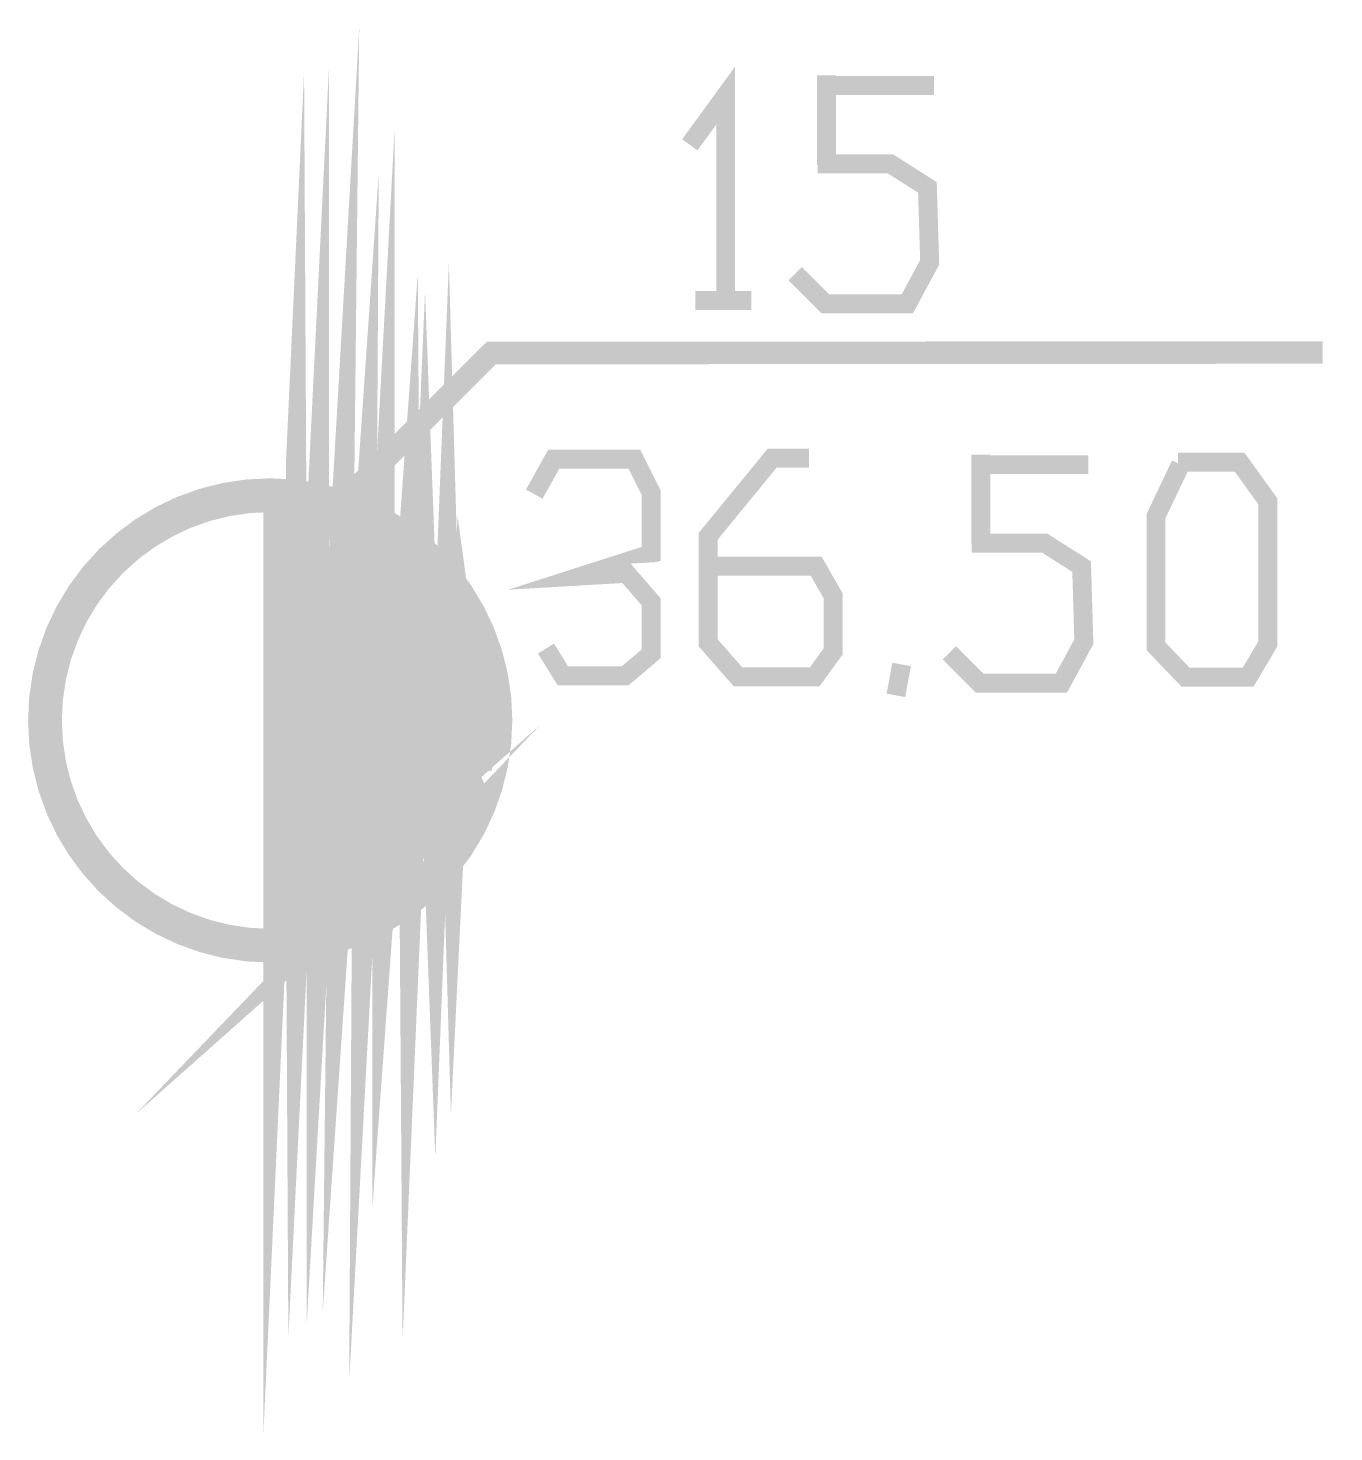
# Model space of a CAD drawing. Extents: x -0.1 to 11.5, y -4.4 to 8.1.
import ezdxf

# ---------------------------------------------------------------- set-up
doc = ezdxf.new("R2010")
doc.units = 0
doc.header["$MEASUREMENT"] = 0
doc.layers.get('0').update_dxf_attribs({"linetype": 'CONTINUOUS'})

msp = doc.modelspace()

# ---------------------------------------------------------------- linework, layer by layer
for points, const_width in [([(2.13288330509868, 3.857774125891233), (2.13288330509868, -0.06360198662736494), (2.314002742163311, 3.837664498956851), (2.334127115331171, 0.09727497279756392), (2.515246513118846, 3.737116401651694), (2.515246513118846, 0.0168365024267878), (2.73661469651919, 3.837664498956851), (2.696365910906522, 0.1374942266663304), (2.937858467474726, 3.636568285663156), (2.917734094306866, 0.1978230887861017), (3.098853492094541, 3.536020188357998), (3.098853492094541, 0.3587000482110305), (3.320221636217937, 3.395252837184074), (3.340346048662752, 0.4592481641995647), (3.461092287669892, 3.274595112944532), (3.561714192786141, 0.6201251236244936), (3.662336097902383, 3.113718153519603), (3.722709217405956, 1.022317550211884), (3.803206749354345, 2.671306473063449), (3.96420177397416, 1.484838838919043)], 0.2), ([(5.818269690265586, 7.054441640152112), (6.136752959075345, 7.492034973782937), (6.136752959075345, 5.672044535681906), (5.868032722766232, 5.672044535681906), (6.365662769383944, 5.672044535681906)], 0.1680628701553726), ([(7.03248702210807, 7.671050456289388), (7.03248702210807, 6.875426207304946)], 0.1680628701553726), ([(7.03248702210807, 7.58154272331271), (7.987936758940167, 7.58154272331271)], 0.1680628701553726), ([(6.952866239704225, 6.885371505451323), (7.599785314226684, 6.885371505451323), (7.928221154737981, 6.676520145058834), (7.948126367738245, 6.010184838189677), (7.74907434213144, 5.64220862468968), (7.022534450406539, 5.64220862468968), (6.753814214097419, 5.910731807066618)], 0.1681), ([(2.555784736753942, 3.705764159857406), (4.055784736753942, 5.205764159857406), (11.43765061478189, 5.210620602505568)], 0.2), ([(8.401548307665676, 4.304046813416706), (8.401548307665676, 3.508422564432264)], 0.1681), ([(4.437367416285253, 3.952870618050722), (4.610325647057889, 4.263967153429756), (5.325219673572352, 4.263967153429756), (5.475116830858866, 3.964392723029897), (5.475116830858866, 3.422854315921604), (4.863997724845316, 3.22697873064809), (5.256036393238409, 3.25002291212466), (5.475116830858866, 2.996536858918831), (5.475116830858866, 2.535653115460312), (5.244505856495348, 2.3397775301868), (4.691039494072679, 2.3397775301868), (4.541142366723946, 2.581741492654342)], 0.1681), ([(6.876980076694256, 4.271941489991097), (6.548999423518188, 4.271941489991097), (5.981340566306662, 3.578645014961015), (5.981340566306662, 2.63324071793409), (6.246248025550567, 2.330711342176253), (6.927438661659203, 2.330711342176253), (7.091428988247237, 2.55760836069667), (7.091428988247237, 3.049218602952142), (6.940053307900435, 3.313931808956578), (5.981340566306662, 3.313931808956578)], 0.1681), ([(8.401548307665676, 4.214539080440028), (9.356998044497773, 4.214539080440028)], 0.1681), ([(10.15418658344243, 4.237488153240484), (10.6999310951532, 4.237488153240484), (10.95097354538395, 3.888467791579246), (10.95097354538395, 2.623268972886493), (10.77633532614768, 2.328783044652513), (10.21967591968747, 2.328783044652513), (9.957718542455735, 2.601455211788803), (9.957718542455735, 3.757585148285523), (10.17601634068974, 4.215674376801278)], 0.1681), ([(2.32024927067463, 3.810930382332785), (3.388643625184841, 3.25592688974054), (3.095510159055017, 3.167280494929734), (3.931146445002426, 1.274221315943318), (2.694676334094872, 0.1766487523365754), (3.323544466686485, 0.8321422182530434), (3.247646580488819, 0.431261925121504)], 0.2), ([(8.321927525261831, 3.518367862578641), (8.96884659978429, 3.518367862578641), (9.297282440295588, 3.309516502186153), (9.317187653295852, 2.643181195316995), (9.118135627689046, 2.275204981816998), (8.391595735964145, 2.275204981816998), (8.122875499655025, 2.543728164193936)], 0.1681), ([(7.698499877766719, 2.440539294145424), (7.648539676442705, 2.165959740891214)], 0.1681)]:
    msp.add_lwpolyline(points, dxfattribs=dict(const_width=const_width))
at = {"const_width": 0.3}
msp.add_lwpolyline([(2.092480093297638, -0.05640700365860329, 1), (2.092480093297638, 3.943592996341398, 1), (2.092480093297638, -0.05640700365860329, 1)], format="xyb", dxfattribs=at)

doc.saveas('drawing.dxf')
